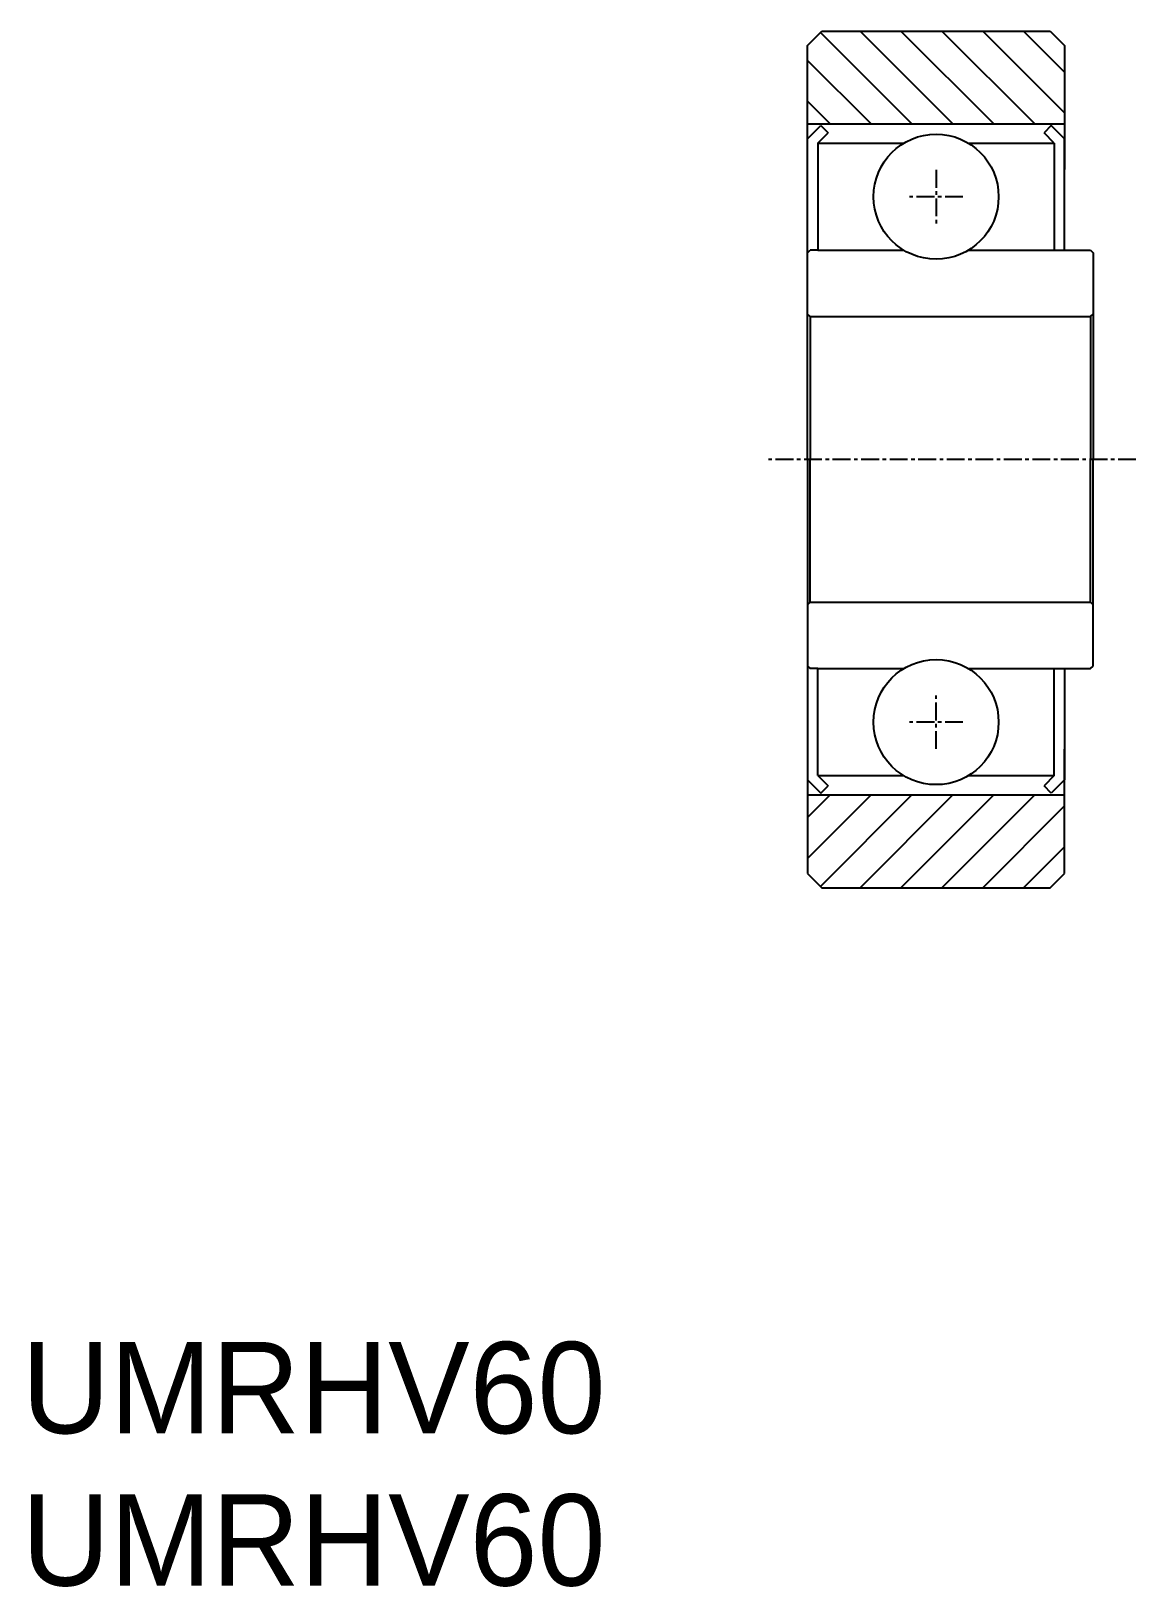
# Model space of a CAD drawing. Extents: x -103 to -26, y -30 to 79.
import ezdxf

# ---------------------------------------------------------------- set-up
doc = ezdxf.new("R2010")
doc.units = 0
doc.linetypes.add('CENTER', pattern=[2, 1.25, -0.25, 0.25, -0.25])
doc.layers.get('0').update_dxf_attribs({"linetype": 'CONTINUOUS'})
doc.layers.add('CENTER', color=1, linetype='CENTER')

msp = doc.modelspace()

# ---------------------------------------------------------------- linework, layer by layer
at = {"color": 7, "linetype": 'CONTINUOUS'}
for p, q in [((-48.71, 77.94), (-47.71, 78.94)), ((-47.71, 78.94), (-31.71, 78.94)), ((-31.71, 78.94), (-30.71, 77.94)), ((-48.71, 69.24), (-48.71, 77.94)), ((-30.71, 77.94), (-30.71, 69.24)), ((-48.71, 72.44), (-30.71, 72.44)), ((-48.71, 71.39), (-47.78, 72.32)), ((-47.78, 72.32), (-47.27, 71.81)), ((-31.64, 72.32), (-32.15, 71.81)), ((-30.71, 71.39), (-31.64, 72.32)), ((-48.71, 63.59), (-48.71, 71.39)), ((-47.99, 71.09), (-47.27, 71.81)), ((-47.99, 71.09), (-47.99, 63.59)), ((-47.99, 71.09), (-41.97, 71.09)), ((-37.46, 71.09), (-31.43, 71.09)), ((-31.43, 71.09), (-32.15, 71.81)), ((-31.43, 71.09), (-31.43, 63.59)), ((-30.71, 63.59), (-30.71, 71.39)), ((-48.71, 63.41), (-48.53, 63.59)), ((-48.71, 63.41), (-48.71, 63.59)), ((-48.71, 48.94), (-48.71, 63.41)), ((-47.99, 63.59), (-48.53, 63.59)), ((-47.99, 63.59), (-41.97, 63.59)), ((-37.46, 63.59), (-31.43, 63.59)), ((-31.43, 63.59), (-30.71, 63.59)), ((-30.71, 63.59), (-28.89, 63.59)), ((-28.89, 63.59), (-28.71, 63.41)), ((-28.71, 63.41), (-28.71, 58.94)), ((-48.53, 58.94), (-48.71, 59.12)), ((-48.53, 58.94), (-28.89, 58.94)), ((-48.53, 58.94), (-48.53, 48.94)), ((-28.89, 58.94), (-28.71, 59.12)), ((-28.89, 58.94), (-28.89, 48.94)), ((-28.71, 58.94), (-28.71, 48.94)), ((-48.71, 48.94), (-48.71, 34.47)), ((-48.53, 38.94), (-48.53, 48.94)), ((-28.89, 38.94), (-28.89, 48.94)), ((-28.71, 38.94), (-28.71, 48.94)), ((-48.53, 38.94), (-48.71, 38.76)), ((-48.53, 38.94), (-28.89, 38.94)), ((-28.89, 38.94), (-28.71, 38.76)), ((-28.71, 34.47), (-28.71, 38.94)), ((-48.71, 34.47), (-48.71, 34.29)), ((-48.71, 34.47), (-48.53, 34.29)), ((-48.71, 34.29), (-48.71, 26.49)), ((-47.99, 34.29), (-48.53, 34.29)), ((-47.99, 34.29), (-41.97, 34.29)), ((-47.99, 26.79), (-47.99, 34.29)), ((-37.46, 34.29), (-31.43, 34.29)), ((-31.43, 34.29), (-30.71, 34.29)), ((-31.43, 26.79), (-31.43, 34.29)), ((-30.71, 34.29), (-28.89, 34.29)), ((-30.71, 34.29), (-30.71, 26.49)), ((-28.89, 34.29), (-28.71, 34.47)), ((-48.71, 28.64), (-48.71, 19.94)), ((-30.71, 19.94), (-30.71, 28.64)), ((-48.71, 26.49), (-47.78, 25.56)), ((-47.99, 26.79), (-47.27, 26.07)), ((-47.99, 26.79), (-41.97, 26.79)), ((-37.46, 26.79), (-31.43, 26.79)), ((-31.43, 26.79), (-32.15, 26.07)), ((-30.71, 26.49), (-31.64, 25.56)), ((-48.71, 25.44), (-30.71, 25.44)), ((-47.78, 25.56), (-47.27, 26.07)), ((-31.64, 25.56), (-32.15, 26.07)), ((-48.71, 19.94), (-47.71, 18.94)), ((-31.71, 18.94), (-30.71, 19.94)), ((-47.71, 18.94), (-31.71, 18.94))]:
    msp.add_line(p, q, dxfattribs=at)
at = {"color": 3, "linetype": 'CONTINUOUS'}
for p, q in [((-41.4, 72.44), (-47.8, 78.85)), ((-38.53, 72.44), (-45.03, 78.94)), ((-35.67, 72.44), (-42.17, 78.94)), ((-32.8, 72.44), (-39.3, 78.94)), ((-30.71, 73.21), (-36.44, 78.94)), ((-30.71, 76.07), (-33.58, 78.94)), ((-44.26, 72.44), (-48.71, 76.89)), ((-47.12, 72.44), (-48.71, 74.03)), ((-47.12, 25.44), (-48.71, 23.85)), ((-44.26, 25.44), (-48.71, 20.98)), ((-41.4, 25.44), (-47.8, 19.03)), ((-38.53, 25.44), (-45.03, 18.94)), ((-35.67, 25.44), (-42.17, 18.94)), ((-32.8, 25.44), (-39.3, 18.94)), ((-30.71, 24.67), (-36.44, 18.94)), ((-30.71, 21.8), (-33.58, 18.94))]:
    msp.add_line(p, q, dxfattribs=at)
at = {"color": 7, "linetype": 'CONTINUOUS'}
for centre in [(-39.71, 67.34), (-39.71, 30.54)]:
    msp.add_circle(centre, 4.38, dxfattribs=at)
at = {"layer": 'CENTER', "color": 1, "linetype": 'CENTER'}
for p, q in [((-39.71, 69.22), (-39.71, 65.46)), ((-37.83, 67.34), (-41.59, 67.34)), ((-25.71, 48.94), (-51.71, 48.94)), ((-39.71, 28.66), (-39.71, 32.42)), ((-37.83, 30.54), (-41.59, 30.54))]:
    msp.add_line(p, q, dxfattribs=at)

# ---------------------------------------------------------------- texts
at = {"color": 7, "linetype": 'CONTINUOUS'}
for p in [(-103.77, -19.27), (-103.77, -29.94)]:
    msp.add_text('UMRHV60', height=6.4, dxfattribs=at).set_placement(p)

doc.saveas('drawing.dxf')
